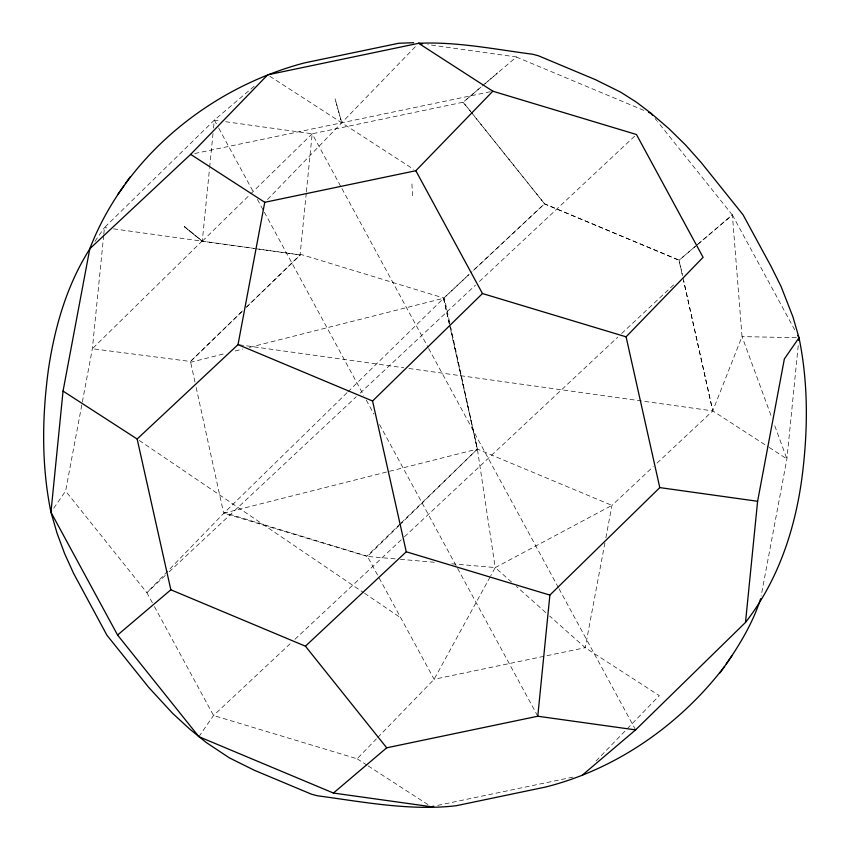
<?xml version="1.0" encoding="UTF-8"?>
<svg xmlns="http://www.w3.org/2000/svg" width="850" height="850" viewBox="0 0 850 850"><rect width="100%" height="100%" fill="white"/><g stroke="black" fill="none" stroke-linecap="round" stroke-linejoin="round"><path stroke-width="0.64" stroke-dasharray="4.25 3.19" d="M103.668 235.482L92.363 348.723L65.609 491.045L51.691 511.169M103.796 234.164L104.454 227.577L214.37 120.094L255.499 85.117M113.549 228.852L254.532 248.455L202.268 241.241L209.525 168.651M209.653 167.333L213.053 133.216M213.584 127.968L214.274 120.126L220.894 121.008M202.449 241.273L184.238 226.61L202.268 241.241M306.266 193.067L300.082 254.915L246.234 307.286M306.393 191.749L312.184 133.779L222.105 121.221M798.224 345.674L786.909 458.915L761.133 596.062M604.903 542.895L585.204 647.7L545.179 656.062M605.88 537.721L611.957 505.368L653.236 466.682M511.551 582.091L495.242 567.566L490.758 575.758M490.131 576.916L434.116 679.278L377.294 737.959M94.934 241.347L104.454 227.577L108.354 228.119M198.868 736.674L213.52 715.487L291.072 642.908M267.506 199.463L415.894 46.134M154.434 606.581L213.52 715.487L357.127 758.784L376.38 738.905M596.073 760.952L626.312 729.714M627.236 728.758L659.313 695.629L585.204 647.7L549.684 616.059M202.311 240.826L92.363 348.723L190.485 361.484L241.91 311.652M202.481 241.049L249.762 194.809M250.708 193.885L312.184 133.779L341.296 187.436M347.044 392.732L223.879 513.166L146.891 592.684L153.808 605.423M347.99 391.797L443.679 298.233L472.037 271.649M398.746 525.916L367.487 556.463L223.879 513.166L477.371 449.076L611.957 505.368L495.221 567.609L477.371 449.076L450.882 327.888M399.691 524.992L477.371 449.076L449.746 325.295M242.452 310.951L190.485 361.484L194.99 382.118M246.67 307.041L300.953 254.437L444.401 298.233L449.756 322.734M400.233 523.834L366.892 556.134L223.454 512.327L196.116 387.271M401.179 522.909L477.371 449.076L449.639 325.38M657.071 463.08L712.757 410.901L742.029 336.504L732.381 214.954L696.192 245.692M449.353 324.094L443.572 298.318L469.147 274.391M165.314 575.439L146.891 592.684L65.609 491.045M169.192 571.816L356.288 396.706M360.166 393.082L475.522 285.111M479.4 281.488L636.448 134.502M294.95 639.285L403.527 537.668M404.494 536.754L617.769 337.152M621.637 333.529L675.931 282.721M443.572 298.318L449.459 323.999M697.181 244.789L679.118 260.153L682.561 275.666M698.179 243.929L732.307 214.912L657.571 121.635M481.004 87.072L464.185 101.363L481.249 86.859M484.957 83.714L497.824 72.781M482.248 86.009L516.449 56.961L427.763 44.572M695.194 246.542L679.107 260.206L544.553 203.819L463.176 102.213L312.088 133.801M411.931 184.004L412.675 198.666M463.006 102.244L470.741 111.52M190.177 362.397L226.206 353.271M235.216 350.986L242.93 349.042M249.369 347.406L443.679 298.233M490.248 91.747L194.523 153.553M543.883 656.327L434.116 679.278L378.803 577.32M437.686 805.375L575.864 776.496M796.365 337.716L742.039 336.589L771.503 416.893M395.144 558.864L367.487 556.463L378.176 576.162M400.403 559.321L435.954 562.413M451.764 563.794L495.21 567.566M184.588 226.631L200.154 239.498M255.829 248.731L300.082 254.915L255.839 248.636M239.317 344.813L403.707 367.763M408.967 368.496L712.757 410.901L768.102 446.728M516.364 57.014L644.81 110.787M269.854 76.287L413.631 169.299M769.207 447.451L786.909 458.915L773.776 423.077M357.127 758.784L367.083 765.223M368.188 765.946L427.911 804.578M139.347 440.513L363.449 592.535M364.554 593.279L400.807 617.865M545.732 612.542L516.332 586.351M655.084 118.522L656.742 120.594M471.421 112.466L544.553 203.819L473.004 270.778L544.372 203.851L678.959 260.142L682.72 276.888M732.381 214.954L795.866 331.978M341.934 188.604L428.007 347.257M428.634 348.426L558.386 587.573M559.013 588.742L635.598 729.895M214.37 120.094L218.163 127.096M218.801 128.265L253.608 192.429M257.401 199.431L263.734 211.097M264.371 212.256L363.736 395.42M366.265 400.084L373.862 414.078M379.557 424.586L537.784 716.231M335.803 101.352L341.764 122.804L335.091 98.812M683.007 278.173L712.757 410.901L683.708 280.819"/><path stroke-width="1.27" d="M413.621 42.702L398.692 43.265L304.396 62.921C210.194 87.72 125.131 156.804 89.802 248.752L63.049 391.085L50.958 512.231L57.035 533.152L64.6 553.573L73.61 573.421L106.898 635.173L148.739 687.427L172.593 713.32L189.847 729.183L206.146 742.443L229.33 757.849L254.309 770.249L311.504 794.208L317.241 795.749C362.95 801.847 409.902 811.081 456.089 805.747L545.466 787.068C616.473 769.261 680.446 724.402 724.572 666.389M91.269 246.638C67.267 283.348 54.878 326.209 48.45 369.261L48.184 371.216C42.011 417.998 41.427 465.842 50.958 512.231L117.576 635.035L198.868 736.674L333.423 793.05L386.697 747.809L537.784 716.231L549.876 595.085L659.791 487.603L757.605 501.277L784.359 358.944L799.011 337.769L792.923 316.848L781.044 286.429L771.322 266.889L743.07 214.816L701.218 162.573L685.599 145.031L668.876 128.605L651.1 113.326L636.31 102.096L620.638 92.151L595.648 79.751L538.464 55.792L532.727 54.251C494.913 49.353 457.066 41.533 418.731 43.276M582.324 775.147L635.598 729.895L745.503 622.423L757.605 501.277M798.745 340.404L799.011 337.769L797.757 335.453M386.697 747.809L305.416 646.181L170.85 589.794L137.148 439.014L238.011 344.632L264.754 202.3L415.841 170.722L492.83 91.216L636.448 134.502L703.077 257.316L626.089 336.834L659.791 487.603M760.654 598.655C751.984 625.632 736.482 650.027 720.003 672.913M745.503 622.423C777.325 581.634 794.399 531.526 801.539 480.739L801.816 478.794C807.978 432.002 808.594 384.147 799.011 337.769M117.927 194.384L123.739 186.086M726.229 663.914L732.041 655.605M125.386 183.6L129.965 177.076M89.802 248.752L190.655 154.371L267.644 74.853L418.636 43.297L422.546 43.839M305.416 646.181L406.268 551.788L372.566 401.009L482.471 293.537L626.089 336.834M117.576 635.035L170.85 589.794M433.819 806.183L431.237 806.724L333.423 793.05M537.784 716.231L635.598 729.895M406.268 551.788L549.876 595.085M648.486 112.317L650.93 113.348L652.588 115.419M238.011 344.632L372.566 401.009M418.636 43.297L492.83 91.216M190.655 154.371L264.754 202.3M63.049 391.085L137.148 439.014M415.841 170.722L482.471 293.537"/></g></svg>
